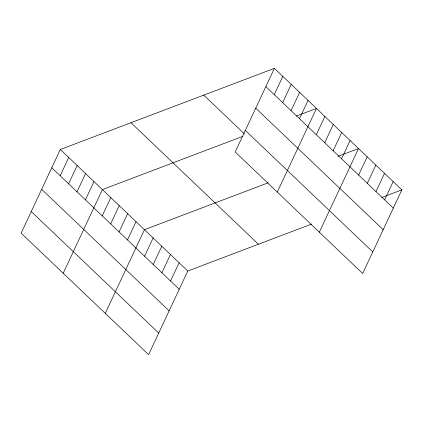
<?xml version="1.0" encoding="UTF-8"?>
<svg xmlns="http://www.w3.org/2000/svg" width="423" height="423" viewBox="0 0 423 423"><rect width="100%" height="100%" fill="white"/><g stroke="black" fill="none" stroke-linecap="round" stroke-linejoin="round"><path stroke-width="0.63" d="M274.395 68.346L235.214 151.984L362.67 273.507L401.85 189.864L274.395 68.346L60.33 149.493L21.15 233.136L148.605 354.654L187.786 271.016L311.566 224.09M60.193 175.767L68.743 157.515M68.605 183.788L77.155 165.536M77.018 191.804L85.568 173.557M85.43 199.825L93.98 181.573M63.212 273.237L102.387 189.594L242.347 136.539M102.25 215.867L110.8 197.615M110.662 223.889L119.212 205.636M119.075 231.91L127.624 213.657M127.487 239.926L136.037 221.678M105.269 313.337L144.449 229.7L268.235 182.773M144.566 256.211L153.115 237.959M153.232 264.475L161.782 246.223M161.898 272.74L170.448 254.487M170.569 280.999L179.114 262.752M274.257 94.62L282.807 76.367M282.67 102.641L291.22 84.389M291.082 110.657L299.632 92.41M299.495 118.678L308.044 100.425M277.276 192.09L316.457 108.447L296.438 116.034M316.319 134.72L324.869 116.468M324.732 142.741L333.282 124.489M333.144 150.762L341.694 132.51M341.557 158.778L350.101 140.531M319.339 232.19L358.514 148.547L337.914 156.362M358.635 175.064L367.185 156.811M367.301 183.328L375.851 165.076M375.968 191.593L384.518 173.34M384.634 199.852L393.184 181.604M381.837 197.451L401.85 189.864M265.845 86.599L393.3 208.116M255.741 108.177L383.19 229.694M245.324 130.411L372.779 251.928M203.754 95.127L244.415 133.89M130.971 122.718L258.427 244.235M60.33 149.493L187.786 271.016M51.78 167.746L179.236 289.263M41.671 189.324L169.126 310.842M31.26 211.558L158.71 333.075"/></g></svg>
